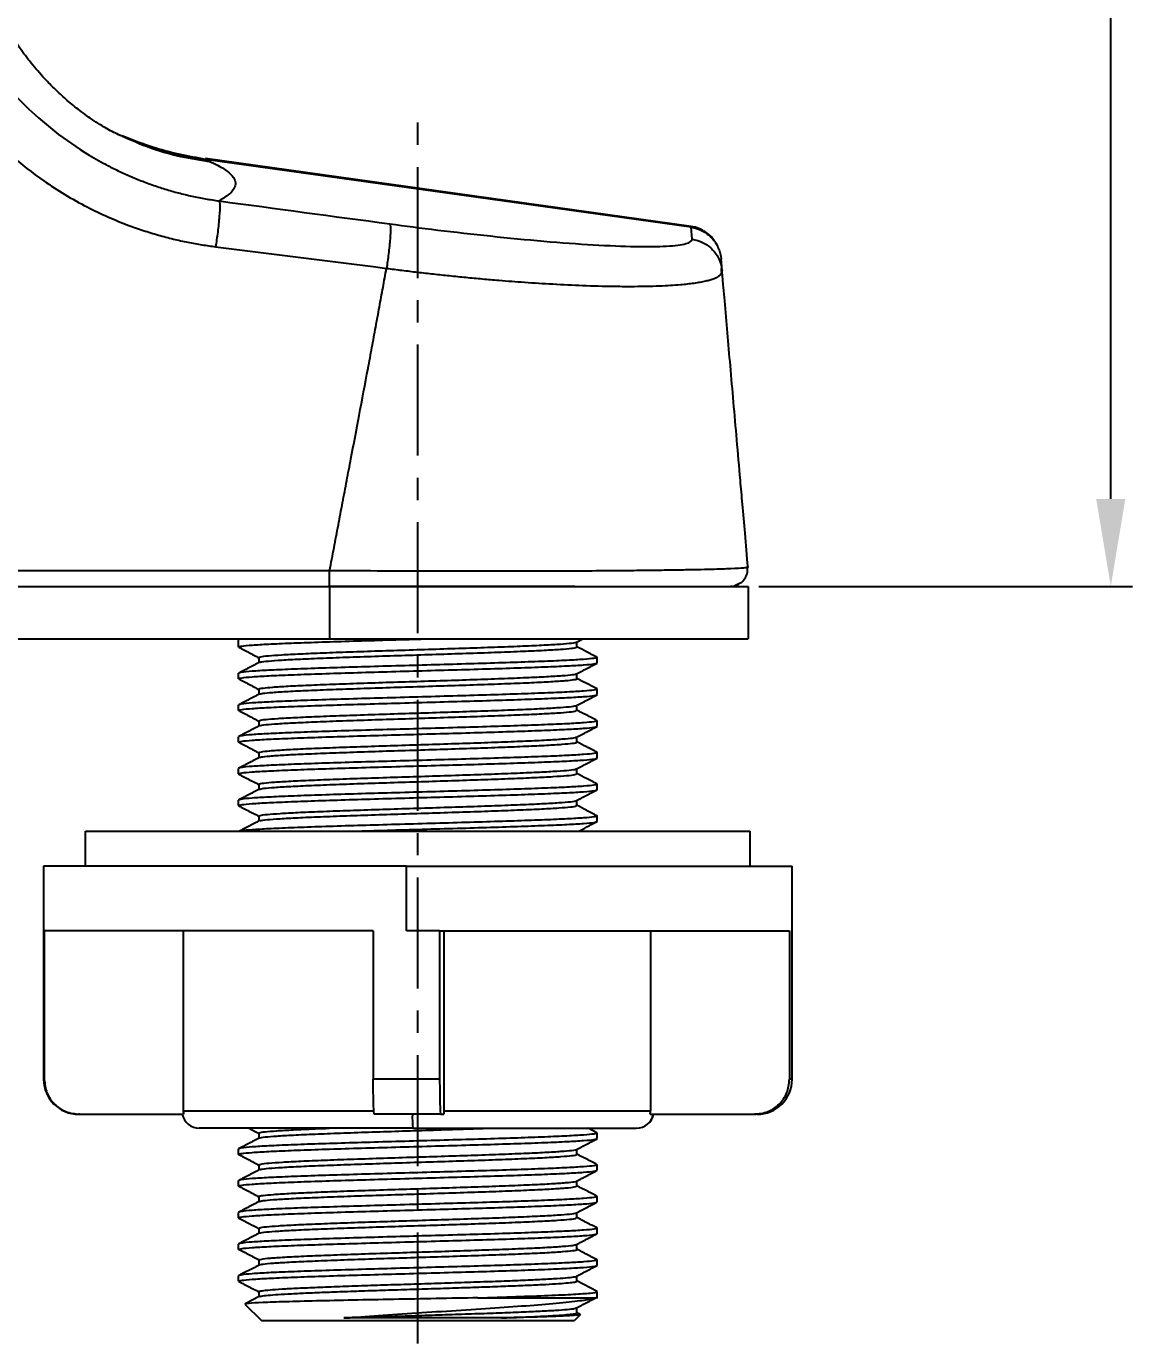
# Model space of a CAD drawing. Header units: millimetres. Extents: x 1243 to 1837, y -609 to -189.
# Drawn here: x 1660.3 to 1723.5, y -556 to -480.6 of the extents above; entities that cross this region are included whole.
import ezdxf

# ---------------------------------------------------------------- set-up
doc = ezdxf.new("R2010")
doc.units = ezdxf.units.MM
doc.header["$LTSCALE"] = 0.1
doc.linetypes.add('CENTERX2', pattern=[101.6, 63.5, -12.7, 12.7, -12.7])
doc.layers.get('0').update_dxf_attribs({"lineweight": 13})
doc.layers.add('CENTER', color=1, linetype='CENTERX2')
doc.layers.add('DIM', color=3, linetype='Continuous', lineweight=9)
doc.styles.get("Standard").update_dxf_attribs({"font": 'arial.ttf'})
doc.dimstyles.new('ISO-25', dxfattribs={"dimtxt": 2.5, "dimasz": 2.5, "dimexe": 1.25, "dimexo": 0.625, "dimtad": 1, "dimdec": 1, "dimtxsty": 'Standard', "dimcen": 2.5, "dimadec": 0, "dimazin": 0, "dimtfac": 1, "dimtdec": 1, "dimtmove": 0, "dimatfit": 3, "dimfxl": 0, "dimarcsym": 0})

# ---------------------------------------------------------------- blocks, each defined once
blk = doc.blocks.new('*D60')
at = {"layer": 'Defpoints', "color": 0}
for p in [(1631.646, -398.699), (1722.266, -398.699), (1701.522, -512.686)]:
    blk.add_point(p, dxfattribs=at)
at = {"layer": 'DIM', "color": 3, "linetype": 'ByBlock', "lineweight": -2}
for p, q in [((1632.271, -398.699), (1723.516, -398.699)), ((1722.266, -507.686), (1722.266, -403.699)), ((1702.147, -512.686), (1723.516, -512.686))]:
    blk.add_line(p, q, dxfattribs=at)
at = {"layer": 'DIM', "color": 3}
for points in [[(1721.432, -403.699), (1723.099, -403.699), (1722.266, -398.699)], [(1721.432, -507.686), (1723.099, -507.686), (1722.266, -512.686)]]:
    blk.add_solid(points, dxfattribs=at)
at = {"layer": 'DIM', "color": 3, "insert": (1719.13, -455.692), "char_height": 5, "attachment_point": 5, "rotation": 90}
blk.add_mtext('114', dxfattribs=at)

msp = doc.modelspace()

# ---------------------------------------------------------------- linework, layer by layer
at = {"color": 7, "linetype": 'Continuous', "lineweight": 25}
for p, q in [((1670.507, -488.264), (1670.487, -488.284)), ((1698.265, -492.101), (1670.496, -488.218)), ((1698.264, -492.145), (1670.507, -488.264)), ((1698.264, -492.145), (1698.261, -492.129)), ((1698.324, -492.824), (1698.264, -492.145)), ((1700.037, -494.624), (1699.978, -493.945)), ((1699.978, -493.945), (1699.981, -493.976)), ((1699.997, -494.678), (1700.011, -494.512)), ((1701.522, -511.599), (1701.449, -511.611)), ((1611.596, -512.686), (1677.601, -512.686)), ((1677.601, -512.686), (1677.601, -515.686)), ((1677.601, -512.686), (1701.522, -512.686)), ((1700.515, -512.667), (1700.632, -512.667)), ((1700.739, -512.654), (1700.997, -512.516)), ((1701.522, -512.686), (1701.522, -515.686)), ((1610.323, -515.686), (1677.601, -515.686)), ((1672.396, -516.158), (1672.396, -515.686)), ((1672.448, -516.173), (1672.396, -516.158)), ((1677.601, -515.686), (1701.522, -515.686)), ((1691.721, -515.871), (1692.076, -515.686)), ((1691.743, -516.151), (1691.743, -515.859)), ((1673.549, -516.757), (1673.549, -517.049)), ((1692.842, -516.728), (1692.896, -516.751)), ((1692.896, -517.065), (1692.896, -516.751)), ((1672.396, -517.972), (1672.396, -517.658)), ((1691.743, -517.964), (1691.743, -517.673)), ((1672.44, -517.984), (1672.396, -517.972)), ((1673.549, -518.572), (1673.549, -518.863)), ((1692.848, -518.551), (1692.896, -518.565)), ((1692.896, -518.879), (1692.896, -518.565)), ((1672.396, -519.786), (1672.396, -519.472)), ((1672.438, -519.798), (1672.396, -519.786)), ((1691.743, -519.779), (1691.743, -519.487)), ((1673.549, -520.386), (1673.549, -520.677)), ((1692.839, -520.362), (1692.896, -520.379)), ((1692.896, -520.693), (1692.896, -520.379)), ((1672.396, -521.6), (1672.396, -521.286)), ((1691.743, -521.593), (1691.743, -521.301)), ((1672.444, -521.612), (1672.396, -521.6)), ((1673.549, -522.2), (1673.549, -522.491)), ((1692.832, -522.174), (1692.896, -522.193)), ((1692.896, -522.507), (1692.896, -522.193)), ((1672.396, -523.414), (1672.396, -523.1)), ((1672.444, -523.427), (1672.396, -523.414)), ((1691.743, -523.406), (1691.743, -523.115)), ((1673.549, -524.014), (1673.549, -524.305)), ((1692.837, -523.987), (1692.896, -524.007)), ((1692.896, -524.321), (1692.896, -524.007)), ((1672.396, -525.228), (1672.396, -524.914)), ((1672.45, -525.243), (1672.396, -525.228)), ((1691.743, -525.22), (1691.743, -524.929)), ((1673.549, -525.827), (1673.549, -526.119)), ((1692.83, -525.802), (1692.896, -525.821)), ((1692.896, -526.135), (1692.896, -525.821)), ((1663.646, -528.686), (1663.646, -526.686)), ((1663.646, -526.686), (1701.646, -526.686)), ((1701.646, -528.686), (1701.646, -526.686)), ((1661.246, -528.686), (1661.246, -540.886)), ((1681.989, -528.686), (1661.246, -528.686)), ((1681.989, -532.386), (1681.989, -528.686)), ((1681.989, -528.686), (1704.046, -528.686)), ((1704.046, -540.886), (1704.046, -528.686)), ((1680.092, -532.386), (1661.282, -532.386)), ((1661.282, -532.386), (1661.282, -540.886)), ((1669.228, -532.386), (1669.228, -542.686)), ((1680.092, -532.386), (1680.092, -540.886)), ((1683.89, -532.386), (1681.989, -532.386)), ((1683.89, -532.386), (1703.893, -532.386)), ((1683.89, -532.386), (1683.89, -540.886)), ((1684.135, -532.386), (1684.135, -542.686)), ((1695.947, -532.386), (1695.947, -542.686)), ((1703.893, -532.386), (1703.893, -540.886)), ((1661.282, -540.886), (1661.246, -540.886)), ((1683.89, -540.886), (1680.092, -540.886)), ((1704.046, -540.886), (1703.893, -540.886)), ((1663.29, -542.886), (1663.246, -542.886)), ((1663.29, -542.886), (1669.249, -542.886)), ((1669.228, -542.686), (1680.126, -542.686)), ((1683.952, -542.886), (1680.154, -542.886)), ((1683.952, -542.886), (1684.135, -542.886)), ((1684.135, -542.686), (1695.947, -542.686)), ((1695.927, -542.886), (1701.885, -542.886)), ((1702.046, -542.886), (1701.885, -542.886)), ((1682.348, -543.686), (1670.146, -543.686)), ((1673.549, -543.966), (1673.549, -544.26)), ((1682.348, -543.686), (1695.14, -543.686)), ((1692.88, -543.945), (1692.382, -543.686)), ((1692.828, -543.941), (1692.896, -543.961)), ((1692.896, -544.275), (1692.896, -543.961)), ((1672.396, -545.182), (1672.396, -544.868)), ((1672.452, -545.198), (1672.396, -545.182)), ((1691.743, -545.174), (1691.743, -544.883)), ((1673.549, -545.782), (1673.549, -546.073)), ((1692.855, -545.758), (1692.896, -545.775)), ((1692.896, -546.089), (1692.896, -545.775)), ((1672.396, -546.996), (1672.396, -546.682)), ((1672.453, -547.012), (1672.396, -546.996)), ((1691.743, -546.989), (1691.743, -546.697)), ((1673.549, -547.596), (1673.549, -547.887)), ((1692.839, -547.572), (1692.896, -547.589)), ((1692.896, -547.903), (1692.896, -547.589)), ((1672.396, -548.81), (1672.396, -548.496)), ((1691.743, -548.803), (1691.743, -548.511)), ((1672.462, -548.829), (1672.396, -548.81)), ((1673.549, -549.41), (1673.549, -549.701)), ((1692.843, -549.387), (1692.896, -549.403)), ((1692.896, -549.717), (1692.896, -549.403)), ((1672.396, -550.624), (1672.396, -550.31)), ((1691.743, -550.617), (1691.743, -550.325)), ((1673.549, -551.224), (1673.549, -551.519)), ((1692.849, -551.203), (1692.896, -551.217)), ((1692.896, -551.531), (1692.896, -551.217)), ((1672.396, -552.438), (1672.396, -552.124)), ((1691.743, -552.432), (1691.743, -552.139)), ((1672.396, -552.438), (1672.459, -552.455)), ((1673.549, -553.036), (1673.549, -553.329)), ((1692.889, -553.02), (1691.743, -552.423)), ((1692.896, -553.421), (1692.896, -553.031)), ((1672.759, -553.749), (1673.696, -554.686)), ((1673.569, -553.318), (1672.801, -553.719)), ((1686.076, -553.386), (1692.793, -553.386)), ((1692.828, -553.36), (1692.793, -553.386)), ((1691.937, -554.345), (1691.596, -554.686)), ((1691.743, -554.246), (1691.743, -553.953)), ((1691.906, -554.321), (1691.743, -554.236)), ((1691.899, -554.335), (1691.937, -554.345)), ((1673.696, -554.686), (1691.596, -554.686))]:
    msp.add_line(p, q, dxfattribs=at)
for centre, radius, start, end in [((1663.246, -540.886), 2, 180, 270), ((1702.046, -540.886), 2, 270, 0), ((1670.146, -542.686), 1, 191.53696, 270), ((1690.163, -543.06), 7.837, 178.72589, 184.57978), ((1695.14, -542.686), 1, 270.01153, 348.47957), ((1695.146, -542.686), 1, 270, 348.46304)]:
    msp.add_arc(centre, radius, start, end, dxfattribs=at)
for points, knots in [([(1665.621, -486.897), (1665.382, -486.779), (1664.89, -486.538), (1664.064, -486.021), (1663.262, -485.441), (1662.554, -484.859), (1661.95, -484.305), (1661.454, -483.806), (1661.021, -483.334), (1660.508, -482.73), (1659.875, -481.903), (1659.071, -480.673), (1658.223, -479.058), (1657.452, -477.04), (1656.874, -474.714), (1656.783, -473.066), (1656.738, -472.234)], [0, 0, 0, 0, 0.084151, 0.172911, 0.248957, 0.312742, 0.364637, 0.405051, 0.434647, 0.461548, 0.512566, 0.580996, 0.666255, 0.767294, 0.882469, 1, 1, 1, 1]), ([(1656.734, -480.65), (1656.79, -480.752), (1656.901, -480.95), (1657.07, -481.237), (1657.235, -481.507), (1657.482, -481.896), (1657.821, -482.4), (1658.473, -483.291), (1659.406, -484.409), (1660.824, -485.824), (1662.55, -487.221), (1664.146, -488.219), (1665.327, -488.828), (1666.018, -489.151), (1666.728, -489.45), (1667.455, -489.723), (1668.198, -489.967), (1668.955, -490.183), (1669.723, -490.367), (1670.5, -490.523), (1671.024, -490.599), (1671.286, -490.637)], [0, 0, 0, 0, 0.022173, 0.043049, 0.062643, 0.080967, 0.128056, 0.173183, 0.277938, 0.379902, 0.50883, 0.638363, 0.677822, 0.717552, 0.757518, 0.797684, 0.838007, 0.878446, 0.918955, 0.959488, 1, 1, 1, 1]), ([(1654.977, -482.68), (1655.035, -482.78), (1655.143, -482.967), (1655.3, -483.226), (1655.436, -483.443), (1655.548, -483.619), (1655.636, -483.754), (1655.84, -484.06), (1656.174, -484.538), (1656.888, -485.478), (1657.917, -486.664), (1659.434, -488.12), (1661.342, -489.611), (1663.236, -490.755), (1664.883, -491.544), (1665.961, -491.985), (1666.932, -492.328), (1667.799, -492.594), (1668.652, -492.819), (1669.482, -493.002), (1670.287, -493.151), (1670.818, -493.223), (1671.077, -493.259)], [0, 0, 0, 0, 0.019817, 0.03692, 0.051307, 0.062974, 0.071916, 0.078133, 0.123996, 0.16765, 0.268845, 0.370838, 0.488896, 0.629941, 0.693525, 0.753375, 0.797769, 0.841334, 0.883351, 0.923813, 0.962702, 1, 1, 1, 1]), ([(1670.832, -488.414), (1670.251, -488.324), (1669.01, -488.133), (1667.149, -487.595), (1665.933, -487.028), (1665.321, -486.744)], [0, 0, 0, 0, 0.304253, 0.650286, 1, 1, 1, 1]), ([(1670.454, -488.322), (1669.651, -488.152), (1668.062, -487.817), (1666.499, -487.235), (1665.727, -486.947)], [0, 0, 0, 0, 0.5057905, 1, 1, 1, 1]), ([(1670.507, -488.264), (1669.544, -488.084), (1667.905, -487.779), (1666.37, -487.171), (1665.736, -486.92)], [0, 0, 0, 0, 0.587293, 1, 1, 1, 1]), ([(1670.507, -488.264), (1670.564, -488.289), (1670.678, -488.34), (1670.781, -488.389), (1670.832, -488.414)], [0, 0, 0, 0, 0.500233, 1, 1, 1, 1]), ([(1670.832, -488.414), (1671.007, -488.496), (1671.157, -488.574), (1671.416, -488.719), (1671.525, -488.787), (1671.809, -488.983), (1671.939, -489.1), (1672.124, -489.322), (1672.178, -489.426), (1672.226, -489.628), (1672.218, -489.725), (1672.155, -489.908), (1672.1, -489.993), (1671.966, -490.15), (1671.887, -490.221), (1671.762, -490.322), (1671.719, -490.354), (1671.631, -490.416), (1671.586, -490.447), (1671.496, -490.507), (1671.451, -490.535), (1671.365, -490.589), (1671.324, -490.614), (1671.286, -490.637)], [0, 0, 0, 0, 0.0625, 0.0625, 0.125, 0.125, 0.25, 0.25, 0.375, 0.375, 0.5, 0.5, 0.625, 0.625, 0.75, 0.75, 0.8125, 0.8125, 0.875, 0.875, 0.9375, 0.9375, 1, 1, 1, 1]), ([(1671.286, -490.637), (1671.304, -490.66), (1671.317, -490.738), (1671.321, -491.039), (1671.312, -491.263), (1671.269, -491.804), (1671.236, -492.117), (1671.16, -492.723), (1671.117, -493.013), (1671.077, -493.259)], [0, 0, 0, 0, 0.25, 0.25, 0.5, 0.5, 0.75, 0.75, 1, 1, 1, 1]), ([(1681.046, -491.95), (1681.064, -491.972), (1681.077, -492.048), (1681.082, -492.337), (1681.074, -492.552), (1681.034, -493.072), (1681.003, -493.374), (1680.931, -493.964), (1680.89, -494.249), (1680.851, -494.494)], [0, 0, 0, 0, 0.25, 0.25, 0.5, 0.5, 0.75, 0.75, 1, 1, 1, 1]), ([(1681.046, -491.95), (1681.907, -492.065), (1682.816, -492.183), (1684.752, -492.418), (1685.773, -492.535), (1687.822, -492.751), (1688.85, -492.851), (1690.837, -493.022), (1691.793, -493.093), (1693.556, -493.197), (1694.362, -493.231), (1695.774, -493.258), (1696.379, -493.251), (1697.355, -493.197), (1697.726, -493.149), (1698.215, -493.015), (1698.333, -492.929), (1698.324, -492.824)], [0, 0, 0, 0, 0.125, 0.125, 0.25, 0.25, 0.375, 0.375, 0.5, 0.5, 0.625, 0.625, 0.75, 0.75, 0.875, 0.875, 1, 1, 1, 1]), ([(1699.777, -493.198), (1699.67, -493.022), (1699.456, -492.667), (1698.951, -492.307), (1698.532, -492.122), (1698.297, -492.114), (1698.262, -492.113)], [0, 0, 0, 0, 0.3153912, 0.6355287, 0.9457771, 1, 1, 1, 1]), ([(1698.264, -492.145), (1698.477, -492.175), (1698.696, -492.241), (1699.106, -492.452), (1699.297, -492.595), (1699.613, -492.936), (1699.738, -493.132), (1699.912, -493.538), (1699.961, -493.747), (1699.978, -493.945)], [0, 0, 0, 0, 0.25, 0.25, 0.5, 0.5, 0.75, 0.75, 1, 1, 1, 1]), ([(1698.324, -492.824), (1698.545, -492.855), (1698.762, -492.923), (1699.16, -493.128), (1699.342, -493.264), (1699.65, -493.587), (1699.777, -493.776), (1699.961, -494.183), (1700.018, -494.402), (1700.037, -494.624)], [0, 0, 0, 0, 0.25, 0.25, 0.5, 0.5, 0.75, 0.75, 1, 1, 1, 1]), ([(1677.601, -511.792), (1677.684, -511.353), (1677.85, -510.48), (1678.096, -509.181), (1678.339, -507.901), (1678.578, -506.641), (1678.895, -504.977), (1679.303, -502.834), (1679.705, -500.71), (1680.018, -499.027), (1680.235, -497.86), (1680.445, -496.716), (1680.65, -495.595), (1680.785, -494.859), (1680.851, -494.494)], [0, 0, 0, 0, 0.075463, 0.149889, 0.223285, 0.295659, 0.367026, 0.510152, 0.666021, 0.735023, 0.802926, 0.869723, 0.935412, 1, 1, 1, 1]), ([(1680.851, -494.494), (1680.997, -494.513), (1681.29, -494.55), (1681.731, -494.605), (1682.176, -494.659), (1682.626, -494.712), (1683.08, -494.764), (1683.537, -494.815), (1683.997, -494.864), (1684.46, -494.913), (1684.925, -494.96), (1685.392, -495.006), (1685.861, -495.051), (1686.33, -495.094), (1686.801, -495.135), (1687.616, -495.204), (1688.825, -495.296), (1690.441, -495.398), (1692.152, -495.479), (1693.624, -495.519), (1695.109, -495.53), (1696.435, -495.505), (1697.614, -495.433), (1698.344, -495.351), (1698.802, -495.277), (1699.107, -495.215), (1699.368, -495.146), (1699.586, -495.072), (1699.76, -494.993), (1699.893, -494.908), (1699.983, -494.818), (1700.035, -494.724), (1700.037, -494.658), (1700.038, -494.624)], [0, 0, 0, 0, 0.013712, 0.027601, 0.041668, 0.05591, 0.070328, 0.084918, 0.099682, 0.114619, 0.12973, 0.145013, 0.160469, 0.176098, 0.191898, 0.207871, 0.259041, 0.317843, 0.384252, 0.458243, 0.505008, 0.591485, 0.666565, 0.727001, 0.758389, 0.789509, 0.820364, 0.850956, 0.881286, 0.911358, 0.941172, 0.970722, 1, 1, 1, 1]), ([(1701.522, -511.599), (1701.465, -510.946), (1701.36, -509.737), (1701.214, -508.073), (1701.058, -506.295), (1700.888, -504.348), (1700.697, -502.169), (1700.519, -500.123), (1700.35, -498.193), (1700.219, -496.699), (1700.115, -495.517), (1700.065, -494.943), (1700.037, -494.624)], [0, 0, 0, 0, 0.113759, 0.210783, 0.290934, 0.425366, 0.552738, 0.67547, 0.787841, 0.896649, 0.942743, 1, 1, 1, 1]), ([(1701.449, -511.611), (1701.411, -511.622), (1701.321, -511.647), (1700.624, -511.683), (1699.66, -511.714), (1698.647, -511.737), (1697.737, -511.754), (1696.753, -511.769), (1695.712, -511.782), (1694.438, -511.795), (1692.877, -511.807), (1690.971, -511.816), (1688.934, -511.822), (1686.554, -511.824), (1683.814, -511.821), (1680.731, -511.811), (1678.641, -511.799), (1677.601, -511.792)], [0, 0, 0, 0, 0.07169, 0.166821, 0.256582, 0.307877, 0.357231, 0.404637, 0.450096, 0.493604, 0.558162, 0.622376, 0.686239, 0.749747, 0.833821, 0.917251, 1, 1, 1, 1]), ([(1700.883, -512.61), (1700.98, -512.559), (1701.176, -512.456), (1701.383, -512.194), (1701.503, -511.895), (1701.501, -511.688), (1701.5, -511.59)], [0, 0, 0, 0, 0.256132, 0.516915, 0.768581, 1, 1, 1, 1]), ([(1677.601, -511.792), (1676.066, -511.794), (1672.998, -511.796), (1668.397, -511.799), (1663.798, -511.802), (1659.199, -511.805), (1654.603, -511.807), (1650.008, -511.809), (1645.415, -511.81), (1640.824, -511.811), (1636.234, -511.811), (1633.175, -511.811), (1631.646, -511.812)], [0, 0, 0, 0, 0.100175, 0.200311, 0.300408, 0.400466, 0.500485, 0.600466, 0.700408, 0.800311, 0.900175, 1, 1, 1, 1]), ([(1677.578, -512.686), (1677.58, -512.686), (1677.583, -512.666), (1677.588, -512.581), (1677.591, -512.515), (1677.595, -512.344), (1677.597, -512.24), (1677.6, -512.019), (1677.6, -511.903), (1677.601, -511.792)], [0, 0, 0, 0, 0.25, 0.25, 0.5, 0.5, 0.75, 0.75, 1, 1, 1, 1]), ([(1677.582, -512.668), (1678.364, -512.668), (1679.721, -512.668), (1681.055, -512.668), (1681.62, -512.668)], [0, 0, 0, 0, 0.575645, 1, 1, 1, 1]), ([(1681.62, -512.668), (1681.777, -512.668), (1682.536, -512.668), (1683.749, -512.668), (1685.169, -512.668), (1686.354, -512.668), (1687.659, -512.668), (1688.527, -512.668), (1689.063, -512.668)], [0, 0, 0, 0, 0.058917, 0.286369, 0.468255, 0.615695, 0.763052, 1, 1, 1, 1]), ([(1689.063, -512.668), (1689.58, -512.668), (1690.505, -512.668), (1691.284, -512.668), (1691.628, -512.668)], [0, 0, 0, 0, 0.558525, 1, 1, 1, 1]), ([(1672.396, -516.158), (1672.434, -516.139), (1672.51, -516.101), (1673.12, -516.044), (1674.067, -515.988), (1675.352, -515.931), (1676.915, -515.874), (1678.699, -515.817), (1680.632, -515.761), (1682.198, -515.717), (1683.081, -515.692), (1683.299, -515.686)], [0, 0, 0, 0, 0.120101, 0.240201, 0.360302, 0.480403, 0.600503, 0.720604, 0.840704, 0.960805, 1, 1, 1, 1]), ([(1672.403, -516.169), (1672.598, -516.27), (1672.98, -516.469), (1673.362, -516.669), (1673.549, -516.766)], [0, 0, 0, 0, 0.509469, 1, 1, 1, 1]), ([(1673.575, -516.757), (1673.586, -516.742), (1673.611, -516.708), (1674.058, -516.656), (1674.818, -516.6), (1675.884, -516.544), (1677.199, -516.488), (1678.721, -516.432), (1680.389, -516.376), (1682.143, -516.32), (1683.915, -516.264), (1685.64, -516.208), (1687.252, -516.152), (1688.691, -516.096), (1689.903, -516.04), (1690.849, -515.984), (1691.453, -515.928), (1691.736, -515.889), (1691.717, -515.869), (1691.716, -515.867)], [0, 0, 0, 0, 0.05097, 0.113918, 0.176861, 0.239808, 0.302752, 0.365698, 0.428642, 0.491588, 0.554533, 0.617478, 0.680424, 0.743368, 0.806315, 0.869259, 0.932206, 0.995149, 1, 1, 1, 1]), ([(1673.603, -517.043), (1673.613, -517.033), (1673.64, -517.004), (1674.062, -516.956), (1674.817, -516.9), (1675.885, -516.844), (1677.199, -516.788), (1678.722, -516.732), (1680.389, -516.676), (1682.143, -516.62), (1683.915, -516.564), (1685.639, -516.508), (1687.252, -516.452), (1688.691, -516.396), (1689.903, -516.34), (1690.846, -516.284), (1691.462, -516.228), (1691.751, -516.183), (1691.713, -516.158), (1691.703, -516.15)], [0, 0, 0, 0, 0.034516, 0.097296, 0.160072, 0.222852, 0.285629, 0.348408, 0.411186, 0.473965, 0.536743, 0.599521, 0.662299, 0.725077, 0.787856, 0.850633, 0.913413, 0.976189, 1, 1, 1, 1]), ([(1692.873, -516.732), (1692.678, -516.631), (1692.301, -516.434), (1691.925, -516.238), (1691.743, -516.143)], [0, 0, 0, 0, 0.517127, 1, 1, 1, 1]), ([(1673.567, -517.039), (1673.372, -517.141), (1672.983, -517.344), (1672.594, -517.547), (1672.399, -517.649)], [0, 0, 0, 0, 0.499967, 1, 1, 1, 1]), ([(1673.574, -518.571), (1673.566, -518.568), (1673.514, -518.546), (1673.753, -518.505), (1674.299, -518.449), (1675.19, -518.393), (1676.352, -518.337), (1677.753, -518.281), (1679.336, -518.225), (1681.045, -518.169), (1682.813, -518.113), (1684.575, -518.057), (1686.265, -518.001), (1687.818, -517.945), (1689.178, -517.888), (1690.294, -517.832), (1691.112, -517.776), (1691.607, -517.725), (1691.67, -517.693), (1691.697, -517.68)], [0, 0, 0, 0, 0.011818, 0.074643, 0.137474, 0.200299, 0.26313, 0.325954, 0.388787, 0.45161, 0.514443, 0.577266, 0.640099, 0.702922, 0.765755, 0.828578, 0.891411, 0.954234, 1, 1, 1, 1]), ([(1691.724, -517.683), (1691.918, -517.582), (1692.308, -517.379), (1692.697, -517.176), (1692.892, -517.074)], [0, 0, 0, 0, 0.499968, 1, 1, 1, 1]), ([(1672.399, -517.98), (1672.594, -518.082), (1672.977, -518.282), (1673.36, -518.482), (1673.549, -518.58)], [0, 0, 0, 0, 0.507984, 1, 1, 1, 1]), ([(1673.58, -518.855), (1673.63, -518.838), (1673.736, -518.803), (1674.31, -518.749), (1675.188, -518.693), (1676.353, -518.637), (1677.753, -518.581), (1679.337, -518.525), (1681.045, -518.469), (1682.813, -518.413), (1684.575, -518.357), (1686.265, -518.301), (1687.818, -518.245), (1689.178, -518.189), (1690.29, -518.133), (1691.126, -518.077), (1691.602, -518.021), (1691.8, -517.983), (1691.743, -517.965), (1691.743, -517.964)], [0, 0, 0, 0, 0.056162, 0.119078, 0.181987, 0.244904, 0.307813, 0.37073, 0.433639, 0.496556, 0.559464, 0.622382, 0.68529, 0.748208, 0.811115, 0.874033, 0.936941, 0.999859, 1, 1, 1, 1]), ([(1692.892, -518.555), (1692.697, -518.453), (1692.314, -518.254), (1691.931, -518.054), (1691.743, -517.956)], [0, 0, 0, 0, 0.508538, 1, 1, 1, 1]), ([(1673.57, -518.851), (1673.376, -518.953), (1672.986, -519.156), (1672.597, -519.359), (1672.402, -519.46)], [0, 0, 0, 0, 0.499971, 1, 1, 1, 1]), ([(1691.726, -519.496), (1691.92, -519.395), (1692.31, -519.192), (1692.699, -518.989), (1692.894, -518.887)], [0, 0, 0, 0, 0.499963, 1, 1, 1, 1]), ([(1672.398, -519.794), (1672.593, -519.895), (1672.976, -520.095), (1673.36, -520.295), (1673.549, -520.394)], [0, 0, 0, 0, 0.507659, 1, 1, 1, 1]), ([(1673.59, -520.386), (1673.585, -520.375), (1673.568, -520.346), (1673.921, -520.298), (1674.6, -520.242), (1675.598, -520.186), (1676.855, -520.13), (1678.332, -520.074), (1679.97, -520.018), (1681.709, -519.961), (1683.482, -519.905), (1685.225, -519.849), (1686.87, -519.793), (1688.357, -519.737), (1689.629, -519.681), (1690.643, -519.625), (1691.337, -519.569), (1691.691, -519.525), (1691.692, -519.499), (1691.693, -519.493)], [0, 0, 0, 0, 0.035851, 0.098587, 0.161312, 0.224047, 0.286773, 0.349508, 0.412234, 0.474968, 0.537695, 0.600429, 0.663156, 0.725889, 0.788617, 0.85135, 0.914078, 0.976811, 1, 1, 1, 1]), ([(1673.599, -520.666), (1673.598, -520.662), (1673.596, -520.639), (1673.929, -520.598), (1674.598, -520.542), (1675.599, -520.486), (1676.855, -520.43), (1678.332, -520.374), (1679.97, -520.318), (1681.709, -520.262), (1683.482, -520.206), (1685.224, -520.15), (1686.87, -520.094), (1688.357, -520.038), (1689.629, -519.982), (1690.642, -519.926), (1691.342, -519.87), (1691.713, -519.821), (1691.706, -519.79), (1691.703, -519.779)], [0, 0, 0, 0, 0.0140447, 0.0771718, 0.1402891, 0.2034161, 0.2665336, 0.3296604, 0.3927782, 0.4559046, 0.5190228, 0.5821489, 0.6452676, 0.7083933, 0.7715125, 0.8346377, 0.8977574, 0.9608821, 1, 1, 1, 1]), ([(1692.887, -520.366), (1692.692, -520.265), (1692.311, -520.066), (1691.93, -519.867), (1691.743, -519.77)], [0, 0, 0, 0, 0.5105746, 1, 1, 1, 1]), ([(1673.575, -520.663), (1673.381, -520.764), (1672.991, -520.967), (1672.602, -521.17), (1672.407, -521.272)], [0, 0, 0, 0, 0.499968, 1, 1, 1, 1]), ([(1691.726, -521.31), (1691.921, -521.209), (1692.31, -521.005), (1692.7, -520.802), (1692.894, -520.701)], [0, 0, 0, 0, 0.499959, 1, 1, 1, 1]), ([(1673.557, -522.199), (1673.583, -522.182), (1673.637, -522.145), (1674.138, -522.091), (1674.944, -522.034), (1676.043, -521.978), (1677.39, -521.922), (1678.934, -521.866), (1680.618, -521.81), (1682.377, -521.754), (1684.147, -521.698), (1685.861, -521.642), (1687.453, -521.586), (1688.866, -521.53), (1690.045, -521.474), (1690.942, -521.418), (1691.548, -521.362), (1691.671, -521.325), (1691.732, -521.307)], [0, 0, 0, 0, 0.059241, 0.121986, 0.184732, 0.247477, 0.310223, 0.372969, 0.435714, 0.498461, 0.561205, 0.623952, 0.686696, 0.749444, 0.812187, 0.874935, 0.937677, 1, 1, 1, 1]), ([(1672.398, -521.608), (1672.593, -521.71), (1672.976, -521.91), (1673.36, -522.11), (1673.549, -522.208)], [0, 0, 0, 0, 0.507784, 1, 1, 1, 1]), ([(1673.614, -522.479), (1673.633, -522.468), (1673.685, -522.439), (1674.144, -522.391), (1674.943, -522.335), (1676.044, -522.279), (1677.391, -522.223), (1678.934, -522.167), (1680.618, -522.111), (1682.377, -522.055), (1684.147, -521.999), (1685.861, -521.942), (1687.452, -521.886), (1688.866, -521.83), (1690.042, -521.774), (1690.95, -521.718), (1691.516, -521.662), (1691.77, -521.62), (1691.721, -521.597), (1691.712, -521.593)], [0, 0, 0, 0, 0.0360929, 0.0993301, 0.1625687, 0.2258066, 0.2890445, 0.3522831, 0.4155203, 0.4787595, 0.5419961, 0.6052359, 0.6684719, 0.7317122, 0.7949476, 0.8581884, 0.9214233, 0.9846646, 1, 1, 1, 1]), ([(1692.882, -522.178), (1692.688, -522.077), (1692.308, -521.879), (1691.928, -521.681), (1691.743, -521.584)], [0, 0, 0, 0, 0.512766, 1, 1, 1, 1]), ([(1673.579, -522.475), (1673.385, -522.577), (1672.995, -522.78), (1672.606, -522.983), (1672.411, -523.084)], [0, 0, 0, 0, 0.499963, 1, 1, 1, 1]), ([(1691.724, -523.125), (1691.919, -523.023), (1692.309, -522.82), (1692.698, -522.617), (1692.893, -522.515)], [0, 0, 0, 0, 0.499957, 1, 1, 1, 1]), ([(1672.401, -523.424), (1672.596, -523.525), (1672.979, -523.725), (1673.361, -523.924), (1673.549, -524.022)], [0, 0, 0, 0, 0.508994, 1, 1, 1, 1]), ([(1673.586, -524.013), (1673.576, -524.007), (1673.533, -523.983), (1673.805, -523.939), (1674.4, -523.883), (1675.328, -523.827), (1676.525, -523.771), (1677.952, -523.715), (1679.557, -523.659), (1681.276, -523.603), (1683.047, -523.547), (1684.804, -523.491), (1686.478, -523.435), (1688.011, -523.379), (1689.339, -523.323), (1690.422, -523.267), (1691.195, -523.211), (1691.639, -523.162), (1691.676, -523.133), (1691.69, -523.121)], [0, 0, 0, 0, 0.020187, 0.082977, 0.145777, 0.208568, 0.271367, 0.334159, 0.396958, 0.45975, 0.522548, 0.585341, 0.648138, 0.710933, 0.773728, 0.836525, 0.899318, 0.962116, 1, 1, 1, 1]), ([(1673.581, -524.293), (1673.647, -524.275), (1673.784, -524.239), (1674.409, -524.184), (1675.326, -524.128), (1676.526, -524.072), (1677.952, -524.015), (1679.557, -523.959), (1681.276, -523.903), (1683.047, -523.847), (1684.804, -523.791), (1686.478, -523.735), (1688.011, -523.679), (1689.339, -523.623), (1690.421, -523.567), (1691.199, -523.511), (1691.671, -523.458), (1691.707, -523.423), (1691.724, -523.406)], [0, 0, 0, 0, 0.059958, 0.123173, 0.186378, 0.249592, 0.312797, 0.376011, 0.439217, 0.502429, 0.565637, 0.628848, 0.692058, 0.755267, 0.818478, 0.881686, 0.944898, 1, 1, 1, 1]), ([(1692.88, -523.991), (1692.685, -523.89), (1692.306, -523.692), (1691.927, -523.494), (1691.743, -523.398)], [0, 0, 0, 0, 0.5139018, 1, 1, 1, 1]), ([(1673.58, -524.289), (1673.385, -524.391), (1672.996, -524.594), (1672.606, -524.797), (1672.411, -524.898)], [0, 0, 0, 0, 0.4999604, 1, 1, 1, 1]), ([(1691.721, -524.941), (1691.916, -524.839), (1692.306, -524.636), (1692.695, -524.433), (1692.89, -524.331)], [0, 0, 0, 0, 0.499953, 1, 1, 1, 1]), ([(1672.403, -525.239), (1672.598, -525.341), (1672.98, -525.54), (1673.362, -525.739), (1673.549, -525.836)], [0, 0, 0, 0, 0.5102782, 1, 1, 1, 1]), ([(1673.585, -525.827), (1673.587, -525.814), (1673.592, -525.783), (1673.991, -525.732), (1674.716, -525.676), (1675.75, -525.62), (1677.039, -525.564), (1678.54, -525.508), (1680.195, -525.452), (1681.942, -525.396), (1683.716, -525.34), (1685.449, -525.284), (1687.077, -525.228), (1688.539, -525.172), (1689.778, -525.116), (1690.756, -525.06), (1691.402, -525.004), (1691.714, -524.963), (1691.703, -524.941), (1691.701, -524.937)], [0, 0, 0, 0, 0.043708, 0.106653, 0.169587, 0.232533, 0.295467, 0.358413, 0.421347, 0.484292, 0.547227, 0.610172, 0.673108, 0.736052, 0.798988, 0.861931, 0.924869, 0.987811, 1, 1, 1, 1]), ([(1673.607, -526.109), (1673.611, -526.102), (1673.623, -526.077), (1673.998, -526.032), (1674.714, -525.976), (1675.75, -525.92), (1677.039, -525.864), (1678.541, -525.808), (1680.195, -525.752), (1681.942, -525.696), (1683.716, -525.64), (1685.449, -525.584), (1687.077, -525.528), (1688.538, -525.472), (1689.779, -525.416), (1690.754, -525.36), (1691.409, -525.304), (1691.734, -525.258), (1691.709, -525.23), (1691.7, -525.22)], [0, 0, 0, 0, 0.023264, 0.08631, 0.149346, 0.212392, 0.275427, 0.338474, 0.401509, 0.464555, 0.527591, 0.590637, 0.653673, 0.716718, 0.779756, 0.8428, 0.905838, 0.968881, 1, 1, 1, 1]), ([(1692.882, -525.806), (1692.687, -525.704), (1692.307, -525.506), (1691.928, -525.308), (1691.743, -525.212)], [0, 0, 0, 0, 0.513302, 1, 1, 1, 1]), ([(1692.896, -525.821), (1692.858, -525.839), (1692.782, -525.877), (1692.172, -525.934), (1691.225, -525.991), (1689.94, -526.047), (1688.377, -526.104), (1686.594, -526.161), (1684.659, -526.217), (1682.646, -526.274), (1680.633, -526.331), (1678.698, -526.387), (1676.914, -526.444), (1675.353, -526.501), (1674.063, -526.558), (1673.135, -526.614), (1672.624, -526.657), (1672.556, -526.681), (1672.542, -526.686)], [0, 0, 0, 0, 0.0655347, 0.1310694, 0.196604, 0.2621387, 0.3276734, 0.3932081, 0.4587428, 0.5242775, 0.5898121, 0.6553468, 0.7208815, 0.7864162, 0.8519509, 0.9174855, 0.9830202, 1, 1, 1, 1]), ([(1673.574, -526.106), (1673.379, -526.207), (1672.99, -526.41), (1672.6, -526.613), (1672.405, -526.715)], [0, 0, 0, 0, 0.499961, 1, 1, 1, 1]), ([(1679.262, -526.686), (1679.719, -526.672), (1680.812, -526.639), (1682.649, -526.588), (1684.658, -526.531), (1686.594, -526.475), (1688.377, -526.418), (1689.94, -526.361), (1691.225, -526.305), (1692.172, -526.248), (1692.782, -526.191), (1692.858, -526.153), (1692.896, -526.135)], [0, 0, 0, 0, 0.07407, 0.176951, 0.279832, 0.382713, 0.485594, 0.588475, 0.691357, 0.794238, 0.897119, 1, 1, 1, 1]), ([(1691.854, -526.686), (1692.004, -526.608), (1692.348, -526.428), (1692.693, -526.248), (1692.887, -526.147)], [0, 0, 0, 0, 0.434414, 1, 1, 1, 1]), ([(1661.282, -540.886), (1661.312, -541.147), (1661.373, -541.671), (1661.836, -542.333), (1662.501, -542.795), (1663.027, -542.856), (1663.29, -542.886)], [0, 0, 0, 0, 0.248595, 0.498832, 0.74957, 1, 1, 1, 1]), ([(1680.154, -542.886), (1680.146, -542.856), (1680.13, -542.795), (1680.109, -542.333), (1680.095, -541.671), (1680.093, -541.147), (1680.092, -540.886)], [0, 0, 0, 0, 0.25043, 0.501168, 0.751405, 1, 1, 1, 1]), ([(1683.89, -540.886), (1683.891, -541.147), (1683.893, -541.671), (1683.907, -542.333), (1683.928, -542.795), (1683.944, -542.856), (1683.952, -542.886)], [0, 0, 0, 0, 0.248595, 0.498832, 0.74957, 1, 1, 1, 1]), ([(1701.885, -542.886), (1702.148, -542.856), (1702.674, -542.795), (1703.339, -542.333), (1703.803, -541.671), (1703.863, -541.147), (1703.893, -540.886)], [0, 0, 0, 0, 0.25043, 0.501168, 0.751405, 1, 1, 1, 1]), ([(1669.228, -542.686), (1669.229, -542.724), (1669.231, -542.791), (1669.244, -542.857), (1669.249, -542.886)], [0, 0, 0, 0, 0.569714, 1, 1, 1, 1]), ([(1684.135, -542.686), (1684.135, -542.724), (1684.135, -542.791), (1684.135, -542.857), (1684.135, -542.886)], [0, 0, 0, 0, 0.569714, 1, 1, 1, 1]), ([(1695.927, -542.886), (1695.933, -542.849), (1695.945, -542.783), (1695.946, -542.716), (1695.947, -542.686)], [0, 0, 0, 0, 0.549982, 1, 1, 1, 1]), ([(1672.992, -543.686), (1672.993, -543.686), (1673.179, -543.783), (1673.365, -543.88), (1673.549, -543.976)], [0, 0, 0, 0, 0.005488, 1, 1, 1, 1]), ([(1673.591, -543.967), (1673.582, -543.959), (1673.555, -543.931), (1673.874, -543.885), (1674.52, -543.829), (1675.497, -543.773), (1676.529, -543.725), (1677.298, -543.696), (1677.574, -543.686)], [0, 0, 0, 0, 0.093772, 0.292528, 0.491308, 0.690068, 0.888844, 1, 1, 1, 1]), ([(1673.59, -544.258), (1673.586, -544.252), (1673.567, -544.228), (1673.878, -544.185), (1674.521, -544.129), (1675.492, -544.073), (1676.728, -544.017), (1678.185, -543.961), (1679.811, -543.905), (1681.543, -543.849), (1683.313, -543.793), (1685.023, -543.738), (1686.061, -543.703), (1686.558, -543.686)], [0, 0, 0, 0, 0.02894, 0.126859, 0.22479, 0.322711, 0.420641, 0.518564, 0.616491, 0.714417, 0.812342, 0.91027, 1, 1, 1, 1]), ([(1673.561, -544.254), (1673.367, -544.356), (1672.977, -544.559), (1672.588, -544.762), (1672.393, -544.863)], [0, 0, 0, 0, 0.499965, 1, 1, 1, 1]), ([(1691.72, -544.896), (1691.915, -544.794), (1692.304, -544.591), (1692.694, -544.388), (1692.889, -544.286)], [0, 0, 0, 0, 0.499959, 1, 1, 1, 1]), ([(1672.405, -545.194), (1672.6, -545.295), (1672.981, -545.494), (1673.363, -545.693), (1673.549, -545.79)], [0, 0, 0, 0, 0.510622, 1, 1, 1, 1]), ([(1673.57, -545.782), (1673.585, -545.766), (1673.618, -545.731), (1674.08, -545.678), (1674.854, -545.622), (1675.929, -545.566), (1677.254, -545.51), (1678.782, -545.454), (1680.455, -545.398), (1682.21, -545.342), (1683.982, -545.286), (1685.703, -545.23), (1687.309, -545.174), (1688.743, -545.118), (1689.942, -545.062), (1690.881, -545.006), (1691.467, -544.95), (1691.743, -544.912), (1691.723, -544.892), (1691.722, -544.892)], [0, 0, 0, 0, 0.053626, 0.116599, 0.179582, 0.242555, 0.305538, 0.368511, 0.431494, 0.494467, 0.557449, 0.620423, 0.683405, 0.74638, 0.809361, 0.872337, 0.935316, 0.998294, 1, 1, 1, 1]), ([(1673.609, -546.063), (1673.621, -546.054), (1673.656, -546.025), (1674.085, -545.978), (1674.853, -545.922), (1675.929, -545.866), (1677.254, -545.81), (1678.782, -545.754), (1680.455, -545.698), (1682.21, -545.642), (1683.982, -545.586), (1685.703, -545.53), (1687.309, -545.474), (1688.742, -545.418), (1689.942, -545.362), (1690.878, -545.306), (1691.477, -545.25), (1691.757, -545.206), (1691.715, -545.181), (1691.705, -545.174)], [0, 0, 0, 0, 0.0331286, 0.0961429, 0.1591683, 0.2221825, 0.2852079, 0.3482223, 0.4112473, 0.4742624, 0.5372868, 0.6003027, 0.6633262, 0.7263433, 0.7893657, 0.8523841, 0.9154053, 0.9784251, 1, 1, 1, 1]), ([(1692.887, -545.762), (1692.692, -545.661), (1692.311, -545.462), (1691.93, -545.263), (1691.743, -545.166)], [0, 0, 0, 0, 0.511062, 1, 1, 1, 1]), ([(1673.574, -546.06), (1673.379, -546.162), (1672.99, -546.365), (1672.6, -546.568), (1672.405, -546.669)], [0, 0, 0, 0, 0.49996, 1, 1, 1, 1]), ([(1691.718, -546.71), (1691.913, -546.609), (1692.302, -546.405), (1692.692, -546.202), (1692.887, -546.101)], [0, 0, 0, 0, 0.499959, 1, 1, 1, 1]), ([(1672.405, -547.008), (1672.6, -547.109), (1672.981, -547.308), (1673.362, -547.507), (1673.549, -547.604)], [0, 0, 0, 0, 0.511008, 1, 1, 1, 1]), ([(1673.578, -547.595), (1673.569, -547.591), (1673.519, -547.568), (1673.768, -547.527), (1674.327, -547.471), (1675.23, -547.415), (1676.401, -547.359), (1677.81, -547.303), (1679.399, -547.247), (1681.111, -547.191), (1682.88, -547.135), (1684.641, -547.079), (1686.326, -547.023), (1687.874, -546.966), (1689.224, -546.91), (1690.332, -546.854), (1691.136, -546.798), (1691.61, -546.749), (1691.665, -546.718), (1691.686, -546.706)], [0, 0, 0, 0, 0.0142717, 0.0772935, 0.1403216, 0.2033423, 0.2663713, 0.329391, 0.3924207, 0.4554398, 0.5184699, 0.5814887, 0.6445188, 0.7075378, 0.7705677, 0.8335871, 0.8966165, 0.9596366, 1, 1, 1, 1]), ([(1673.58, -547.878), (1673.635, -547.861), (1673.75, -547.825), (1674.337, -547.771), (1675.227, -547.715), (1676.402, -547.659), (1677.81, -547.603), (1679.4, -547.547), (1681.111, -547.491), (1682.88, -547.435), (1684.641, -547.379), (1686.326, -547.323), (1687.874, -547.267), (1689.224, -547.211), (1690.33, -547.155), (1691.14, -547.099), (1691.652, -547.043), (1691.709, -547.006), (1691.737, -546.989)], [0, 0, 0, 0, 0.05733, 0.12033, 0.183322, 0.246323, 0.309314, 0.372315, 0.435306, 0.498308, 0.561298, 0.6243, 0.68729, 0.750292, 0.813283, 0.876284, 0.939276, 1, 1, 1, 1]), ([(1692.887, -547.576), (1692.692, -547.475), (1692.311, -547.276), (1691.929, -547.077), (1691.743, -546.98)], [0, 0, 0, 0, 0.510753, 1, 1, 1, 1]), ([(1673.573, -547.874), (1673.378, -547.976), (1672.988, -548.179), (1672.599, -548.382), (1672.404, -548.484)], [0, 0, 0, 0, 0.499959, 1, 1, 1, 1]), ([(1673.589, -549.41), (1673.586, -549.398), (1673.575, -549.368), (1673.94, -549.32), (1674.634, -549.264), (1675.64, -549.208), (1676.909, -549.152), (1678.391, -549.095), (1680.035, -549.039), (1681.776, -548.983), (1683.549, -548.927), (1685.289, -548.871), (1686.93, -548.815), (1688.41, -548.759), (1689.672, -548.703), (1690.678, -548.647), (1691.353, -548.591), (1691.69, -548.55), (1691.691, -548.527), (1691.691, -548.523)], [0, 0, 0, 0, 0.038324, 0.101533, 0.164743, 0.227952, 0.291161, 0.354372, 0.417579, 0.480792, 0.543998, 0.607211, 0.670416, 0.73363, 0.796834, 0.860049, 0.923253, 0.986468, 1, 1, 1, 1]), ([(1691.713, -548.527), (1691.909, -548.425), (1692.3, -548.221), (1692.691, -548.017), (1692.887, -547.915)], [0, 0, 0, 0, 0.4998075, 1, 1, 1, 1]), ([(1672.411, -548.825), (1672.606, -548.926), (1672.985, -549.124), (1673.364, -549.322), (1673.549, -549.418)], [0, 0, 0, 0, 0.513435, 1, 1, 1, 1]), ([(1673.6, -549.693), (1673.6, -549.688), (1673.6, -549.663), (1673.946, -549.62), (1674.632, -549.564), (1675.641, -549.508), (1676.909, -549.452), (1678.391, -549.396), (1680.035, -549.34), (1681.776, -549.284), (1683.549, -549.228), (1685.289, -549.172), (1686.929, -549.115), (1688.41, -549.059), (1689.672, -549.003), (1690.675, -548.947), (1691.361, -548.891), (1691.719, -548.843), (1691.706, -548.814), (1691.701, -548.803)], [0, 0, 0, 0, 0.019835, 0.082745, 0.145656, 0.208568, 0.271478, 0.334391, 0.397299, 0.460213, 0.523121, 0.586035, 0.648942, 0.711858, 0.774763, 0.837679, 0.900585, 0.963501, 1, 1, 1, 1]), ([(1692.889, -549.391), (1692.694, -549.29), (1692.313, -549.091), (1691.931, -548.892), (1691.743, -548.794)], [0, 0, 0, 0, 0.509827, 1, 1, 1, 1]), ([(1673.57, -549.69), (1673.375, -549.792), (1672.986, -549.995), (1672.596, -550.198), (1672.401, -550.299)], [0, 0, 0, 0, 0.499954, 1, 1, 1, 1]), ([(1691.712, -550.341), (1691.907, -550.24), (1692.296, -550.036), (1692.686, -549.833), (1692.881, -549.732)], [0, 0, 0, 0, 0.499962, 1, 1, 1, 1]), ([(1672.396, -550.609), (1672.59, -550.71), (1672.978, -550.913), (1673.367, -551.116), (1673.561, -551.217)], [0, 0, 0, 0, 0.500011, 1, 1, 1, 1]), ([(1673.581, -551.214), (1673.608, -551.199), (1673.667, -551.165), (1674.167, -551.112), (1674.979, -551.056), (1676.091, -551), (1677.445, -550.944), (1678.996, -550.888), (1680.683, -550.832), (1682.445, -550.776), (1684.214, -550.72), (1685.923, -550.664), (1687.511, -550.608), (1688.914, -550.552), (1690.086, -550.496), (1690.967, -550.44), (1691.54, -550.387), (1691.647, -550.353), (1691.696, -550.337)], [0, 0, 0, 0, 0.05149, 0.115436, 0.179374, 0.24332, 0.30726, 0.371204, 0.435145, 0.499089, 0.563031, 0.626973, 0.690916, 0.754857, 0.818802, 0.882741, 0.946687, 1, 1, 1, 1]), ([(1673.64, -551.494), (1673.657, -551.485), (1673.714, -551.458), (1674.173, -551.413), (1674.977, -551.357), (1676.092, -551.301), (1677.445, -551.245), (1678.997, -551.188), (1680.683, -551.132), (1682.445, -551.076), (1684.214, -551.02), (1685.923, -550.964), (1687.511, -550.908), (1688.914, -550.852), (1690.083, -550.796), (1690.977, -550.74), (1691.533, -550.684), (1691.774, -550.643), (1691.723, -550.62), (1691.715, -550.617)], [0, 0, 0, 0, 0.0286578, 0.0925295, 0.1563926, 0.2202634, 0.2841277, 0.3479974, 0.411863, 0.4757315, 0.5395985, 0.6034655, 0.6673339, 0.7311996, 0.7950693, 0.8589336, 0.9228043, 0.9866675, 1, 1, 1, 1]), ([(1692.892, -551.207), (1692.697, -551.106), (1692.314, -550.906), (1691.931, -550.706), (1691.743, -550.608)], [0, 0, 0, 0, 0.508607, 1, 1, 1, 1]), ([(1673.604, -551.49), (1673.41, -551.592), (1673.022, -551.795), (1672.633, -551.997), (1672.439, -552.099)], [0, 0, 0, 0, 0.499986, 1, 1, 1, 1]), ([(1691.724, -552.149), (1691.919, -552.048), (1692.308, -551.845), (1692.698, -551.642), (1692.892, -551.54)], [0, 0, 0, 0, 0.4999588, 1, 1, 1, 1]), ([(1673.581, -553.037), (1673.574, -553.03), (1673.553, -553.006), (1673.797, -552.965), (1674.297, -552.916), (1675.052, -552.867), (1676.024, -552.818), (1677.186, -552.769), (1678.508, -552.72), (1679.948, -552.67), (1681.467, -552.621), (1683.02, -552.572), (1684.562, -552.523), (1686.049, -552.474), (1687.437, -552.425), (1688.687, -552.376), (1689.761, -552.326), (1690.633, -552.277), (1691.263, -552.228), (1691.637, -552.184), (1691.683, -552.157), (1691.702, -552.146)], [0, 0, 0, 0, 0.0256214, 0.0807474, 0.1358734, 0.1910001, 0.2461254, 0.3012528, 0.3563774, 0.4115053, 0.4666294, 0.5217577, 0.5768813, 0.63201, 0.6871333, 0.7422621, 0.7973853, 0.8525142, 0.9076374, 0.9627662, 1, 1, 1, 1]), ([(1672.407, -552.451), (1672.602, -552.553), (1672.983, -552.751), (1673.363, -552.95), (1673.549, -553.046)], [0, 0, 0, 0, 0.511692, 1, 1, 1, 1]), ([(1673.589, -553.321), (1673.604, -553.312), (1673.643, -553.288), (1673.946, -553.249), (1674.467, -553.204), (1675.188, -553.16), (1676.086, -553.115), (1677.137, -553.071), (1678.321, -553.027), (1679.605, -552.982), (1680.962, -552.938), (1682.359, -552.893), (1683.763, -552.849), (1685.14, -552.804), (1686.459, -552.76), (1687.686, -552.715), (1688.795, -552.671), (1689.758, -552.626), (1690.552, -552.582), (1691.163, -552.537), (1691.558, -552.493), (1691.746, -552.457), (1691.724, -552.437), (1691.717, -552.431)], [0, 0, 0, 0, 0.031033, 0.080965, 0.130902, 0.180836, 0.230771, 0.280707, 0.33064, 0.380577, 0.430509, 0.480446, 0.53038, 0.580315, 0.630251, 0.680184, 0.730121, 0.780053, 0.829991, 0.879923, 0.929859, 0.979794, 1, 1, 1, 1]), ([(1686.076, -553.386), (1686.819, -553.363), (1688.306, -553.317), (1690.166, -553.249), (1691.634, -553.181), (1692.548, -553.112), (1692.951, -553.062), (1692.865, -553.035), (1692.851, -553.031)], [0, 0, 0, 0, 0.192421, 0.384842, 0.577263, 0.769684, 0.962105, 1, 1, 1, 1]), ([(1686.076, -553.386), (1685.285, -553.401), (1683.707, -553.431), (1681.247, -553.476), (1678.901, -553.522), (1676.785, -553.567), (1675.018, -553.612), (1673.709, -553.658), (1672.878, -553.703), (1672.799, -553.733), (1672.759, -553.749)], [0, 0, 0, 0, 0.12697, 0.253378, 0.379222, 0.504504, 0.629222, 0.753378, 0.87697, 1, 1, 1, 1]), ([(1678.403, -554.538), (1679.054, -554.49), (1680.367, -554.393), (1682.591, -554.249), (1684.868, -554.105), (1687.09, -553.961), (1689.121, -553.817), (1690.826, -553.673), (1692.144, -553.529), (1692.576, -553.433), (1692.793, -553.386)], [0, 0, 0, 0, 0.118535, 0.238917, 0.361145, 0.485221, 0.611144, 0.738915, 0.868534, 1, 1, 1, 1]), ([(1691.72, -553.966), (1691.914, -553.864), (1692.304, -553.661), (1692.693, -553.458), (1692.888, -553.356)], [0, 0, 0, 0, 0.499956, 1, 1, 1, 1]), ([(1678.403, -554.538), (1678.871, -554.522), (1679.808, -554.489), (1681.329, -554.44), (1682.878, -554.391), (1684.424, -554.341), (1685.917, -554.292), (1687.316, -554.243), (1688.58, -554.194), (1689.671, -554.145), (1690.563, -554.096), (1691.215, -554.047), (1691.615, -554.002), (1691.675, -553.974), (1691.7, -553.962)], [0, 0, 0, 0, 0.085303, 0.170614, 0.255921, 0.341231, 0.426539, 0.511848, 0.597157, 0.682465, 0.767775, 0.853081, 0.938392, 1, 1, 1, 1]), ([(1687.431, -554.538), (1687.817, -554.523), (1688.59, -554.494), (1689.577, -554.449), (1690.409, -554.405), (1691.056, -554.36), (1691.496, -554.316), (1691.727, -554.277), (1691.72, -554.254), (1691.717, -554.245)], [0, 0, 0, 0, 0.151447, 0.302892, 0.454345, 0.605784, 0.75724, 0.908679, 1, 1, 1, 1]), ([(1691.937, -554.345), (1691.863, -554.361), (1691.716, -554.393), (1690.754, -554.442), (1689.347, -554.49), (1688.069, -554.522), (1687.431, -554.538)], [0, 0, 0, 0, 0.251967, 0.502623, 0.751967, 1, 1, 1, 1])]:
    msp.add_open_spline(points, degree=3, knots=knots, dxfattribs=at)
for points in [[(1671.286, -490.637), (1674.52, -491.072), (1677.774, -491.51), (1681.046, -491.95)], [(1671.077, -493.259), (1674.317, -493.668), (1677.575, -494.08), (1680.851, -494.494)], [(1692.896, -516.751), (1692.858, -516.769), (1692.782, -516.807), (1692.172, -516.864), (1691.225, -516.921), (1689.94, -516.977), (1688.377, -517.034), (1686.594, -517.091), (1684.659, -517.147), (1682.646, -517.204), (1680.633, -517.261), (1678.698, -517.317), (1676.915, -517.374), (1675.352, -517.431), (1674.067, -517.488), (1673.12, -517.544), (1672.51, -517.601), (1672.434, -517.639), (1672.396, -517.658)], [(1672.396, -517.972), (1672.434, -517.953), (1672.51, -517.915), (1673.12, -517.858), (1674.067, -517.802), (1675.352, -517.745), (1676.915, -517.688), (1678.698, -517.631), (1680.633, -517.575), (1682.646, -517.518), (1684.659, -517.461), (1686.594, -517.405), (1688.377, -517.348), (1689.94, -517.291), (1691.225, -517.235), (1692.172, -517.178), (1692.782, -517.121), (1692.858, -517.083), (1692.896, -517.065)], [(1692.896, -518.565), (1692.858, -518.583), (1692.782, -518.621), (1692.172, -518.678), (1691.225, -518.735), (1689.94, -518.791), (1688.377, -518.848), (1686.594, -518.905), (1684.659, -518.961), (1682.646, -519.018), (1680.633, -519.075), (1678.698, -519.131), (1676.915, -519.188), (1675.352, -519.245), (1674.067, -519.302), (1673.12, -519.358), (1672.51, -519.415), (1672.434, -519.453), (1672.396, -519.472)], [(1672.396, -519.786), (1672.434, -519.767), (1672.51, -519.729), (1673.12, -519.672), (1674.067, -519.616), (1675.352, -519.559), (1676.915, -519.502), (1678.698, -519.445), (1680.633, -519.389), (1682.646, -519.332), (1684.659, -519.275), (1686.594, -519.219), (1688.377, -519.162), (1689.94, -519.105), (1691.225, -519.049), (1692.172, -518.992), (1692.782, -518.935), (1692.858, -518.897), (1692.896, -518.879)], [(1692.896, -520.379), (1692.858, -520.397), (1692.782, -520.435), (1692.172, -520.492), (1691.225, -520.549), (1689.94, -520.605), (1688.377, -520.662), (1686.594, -520.719), (1684.659, -520.775), (1682.646, -520.832), (1680.633, -520.889), (1678.698, -520.945), (1676.915, -521.002), (1675.352, -521.059), (1674.067, -521.116), (1673.12, -521.172), (1672.51, -521.229), (1672.434, -521.267), (1672.396, -521.286)], [(1672.396, -521.6), (1672.434, -521.581), (1672.51, -521.543), (1673.12, -521.486), (1674.067, -521.43), (1675.352, -521.373), (1676.915, -521.316), (1678.698, -521.259), (1680.633, -521.203), (1682.646, -521.146), (1684.659, -521.089), (1686.594, -521.033), (1688.377, -520.976), (1689.94, -520.919), (1691.225, -520.863), (1692.172, -520.806), (1692.782, -520.749), (1692.858, -520.711), (1692.896, -520.693)], [(1692.896, -522.193), (1692.858, -522.211), (1692.782, -522.249), (1692.172, -522.306), (1691.225, -522.363), (1689.94, -522.419), (1688.377, -522.476), (1686.594, -522.533), (1684.659, -522.589), (1682.646, -522.646), (1680.633, -522.703), (1678.698, -522.759), (1676.915, -522.816), (1675.352, -522.873), (1674.067, -522.93), (1673.12, -522.986), (1672.51, -523.043), (1672.434, -523.081), (1672.396, -523.1)], [(1672.396, -523.414), (1672.434, -523.395), (1672.51, -523.357), (1673.12, -523.3), (1674.067, -523.244), (1675.352, -523.187), (1676.915, -523.13), (1678.698, -523.073), (1680.633, -523.017), (1682.646, -522.96), (1684.659, -522.903), (1686.594, -522.847), (1688.377, -522.79), (1689.94, -522.733), (1691.225, -522.677), (1692.172, -522.62), (1692.782, -522.563), (1692.858, -522.525), (1692.896, -522.507)], [(1692.896, -524.007), (1692.858, -524.025), (1692.782, -524.063), (1692.172, -524.12), (1691.225, -524.177), (1689.94, -524.233), (1688.377, -524.29), (1686.594, -524.347), (1684.659, -524.403), (1682.646, -524.46), (1680.633, -524.517), (1678.698, -524.573), (1676.915, -524.63), (1675.352, -524.687), (1674.067, -524.744), (1673.12, -524.8), (1672.51, -524.857), (1672.434, -524.895), (1672.396, -524.914)], [(1672.396, -525.228), (1672.434, -525.209), (1672.51, -525.171), (1673.12, -525.114), (1674.067, -525.058), (1675.352, -525.001), (1676.915, -524.944), (1678.698, -524.887), (1680.633, -524.831), (1682.646, -524.774), (1684.659, -524.717), (1686.594, -524.661), (1688.377, -524.604), (1689.94, -524.547), (1691.225, -524.491), (1692.172, -524.434), (1692.782, -524.377), (1692.858, -524.339), (1692.896, -524.321)], [(1692.896, -543.961), (1692.858, -543.979), (1692.782, -544.017), (1692.172, -544.074), (1691.225, -544.131), (1689.94, -544.187), (1688.377, -544.244), (1686.594, -544.301), (1684.659, -544.357), (1682.646, -544.414), (1680.633, -544.471), (1678.698, -544.527), (1676.915, -544.584), (1675.352, -544.641), (1674.067, -544.698), (1673.12, -544.754), (1672.51, -544.811), (1672.434, -544.849), (1672.396, -544.868)], [(1672.396, -545.182), (1672.434, -545.163), (1672.51, -545.125), (1673.12, -545.068), (1674.067, -545.012), (1675.352, -544.955), (1676.915, -544.898), (1678.698, -544.841), (1680.633, -544.785), (1682.646, -544.728), (1684.659, -544.671), (1686.594, -544.615), (1688.377, -544.558), (1689.94, -544.501), (1691.225, -544.445), (1692.172, -544.388), (1692.782, -544.331), (1692.858, -544.293), (1692.896, -544.275)], [(1692.896, -545.775), (1692.858, -545.793), (1692.782, -545.831), (1692.172, -545.888), (1691.225, -545.945), (1689.94, -546.001), (1688.377, -546.058), (1686.594, -546.115), (1684.659, -546.171), (1682.646, -546.228), (1680.633, -546.285), (1678.698, -546.341), (1676.915, -546.398), (1675.352, -546.455), (1674.067, -546.512), (1673.12, -546.568), (1672.51, -546.625), (1672.434, -546.663), (1672.396, -546.682)], [(1672.396, -546.996), (1672.434, -546.977), (1672.51, -546.939), (1673.12, -546.882), (1674.067, -546.826), (1675.352, -546.769), (1676.915, -546.712), (1678.698, -546.655), (1680.633, -546.599), (1682.646, -546.542), (1684.659, -546.485), (1686.594, -546.429), (1688.377, -546.372), (1689.94, -546.315), (1691.225, -546.259), (1692.172, -546.202), (1692.782, -546.145), (1692.858, -546.107), (1692.896, -546.089)], [(1692.896, -547.589), (1692.858, -547.607), (1692.782, -547.645), (1692.172, -547.702), (1691.225, -547.759), (1689.94, -547.815), (1688.377, -547.872), (1686.594, -547.929), (1684.659, -547.985), (1682.646, -548.042), (1680.633, -548.099), (1678.698, -548.155), (1676.915, -548.212), (1675.352, -548.269), (1674.067, -548.326), (1673.12, -548.382), (1672.51, -548.439), (1672.434, -548.477), (1672.396, -548.496)], [(1672.396, -548.81), (1672.434, -548.791), (1672.51, -548.753), (1673.12, -548.696), (1674.067, -548.64), (1675.352, -548.583), (1676.915, -548.526), (1678.698, -548.469), (1680.633, -548.413), (1682.646, -548.356), (1684.659, -548.299), (1686.594, -548.243), (1688.377, -548.186), (1689.94, -548.129), (1691.225, -548.073), (1692.172, -548.016), (1692.782, -547.959), (1692.858, -547.921), (1692.896, -547.903)], [(1692.896, -549.403), (1692.858, -549.421), (1692.782, -549.459), (1692.172, -549.516), (1691.225, -549.573), (1689.94, -549.629), (1688.377, -549.686), (1686.594, -549.743), (1684.659, -549.799), (1682.646, -549.856), (1680.633, -549.913), (1678.698, -549.969), (1676.915, -550.026), (1675.352, -550.083), (1674.067, -550.14), (1673.12, -550.196), (1672.51, -550.253), (1672.434, -550.291), (1672.396, -550.31)], [(1672.396, -550.624), (1672.434, -550.605), (1672.51, -550.567), (1673.12, -550.51), (1674.067, -550.454), (1675.352, -550.397), (1676.915, -550.34), (1678.698, -550.283), (1680.633, -550.227), (1682.646, -550.17), (1684.659, -550.113), (1686.594, -550.057), (1688.377, -550), (1689.94, -549.943), (1691.225, -549.887), (1692.172, -549.83), (1692.782, -549.773), (1692.858, -549.735), (1692.896, -549.717)], [(1692.896, -551.217), (1692.858, -551.235), (1692.782, -551.273), (1692.172, -551.33), (1691.225, -551.387), (1689.94, -551.443), (1688.377, -551.5), (1686.594, -551.557), (1684.659, -551.613), (1682.646, -551.67), (1680.633, -551.727), (1678.698, -551.783), (1676.915, -551.84), (1675.352, -551.897), (1674.067, -551.954), (1673.12, -552.01), (1672.51, -552.067), (1672.434, -552.105), (1672.396, -552.124)], [(1672.396, -552.438), (1672.434, -552.419), (1672.51, -552.381), (1673.12, -552.324), (1674.067, -552.268), (1675.352, -552.211), (1676.915, -552.154), (1678.698, -552.097), (1680.633, -552.041), (1682.646, -551.984), (1684.659, -551.927), (1686.594, -551.871), (1688.377, -551.814), (1689.94, -551.757), (1691.225, -551.701), (1692.172, -551.644), (1692.782, -551.587), (1692.858, -551.549), (1692.896, -551.531)], [(1687.431, -554.538), (1686.73, -554.538), (1685.327, -554.538), (1682.961, -554.538), (1680.577, -554.538), (1679.128, -554.538), (1678.403, -554.538)]]:
    msp.add_open_spline(points, degree=3, dxfattribs=at)
at = {"layer": 'CENTER'}
msp.add_line((1682.646, -556.008), (1682.646, -485.122), dxfattribs=at)

# ---------------------------------------------------------------- dimensions: what is measured, and where the dimension line sits
at = {"layer": 'DIM', "color": 7}
dim = msp.add_linear_dim(base=(1722.266, -398.699), p1=(1701.522, -512.686), p2=(1631.646, -398.699), angle=90, dimstyle='ISO-25', override={"dimtxt": 5, "dimasz": 5, "dimcen": 5, "dimclrd": 3, "dimclre": 3, "dimclrt": 3, "dimfxl": 1.25, "dimarcsym": 1}, dxfattribs=at)
dim.commit()
dim.dimension.update_dxf_attribs({"geometry": '*D60', "text_midpoint": (1719.13, -455.692)})

doc.saveas('drawing.dxf')
